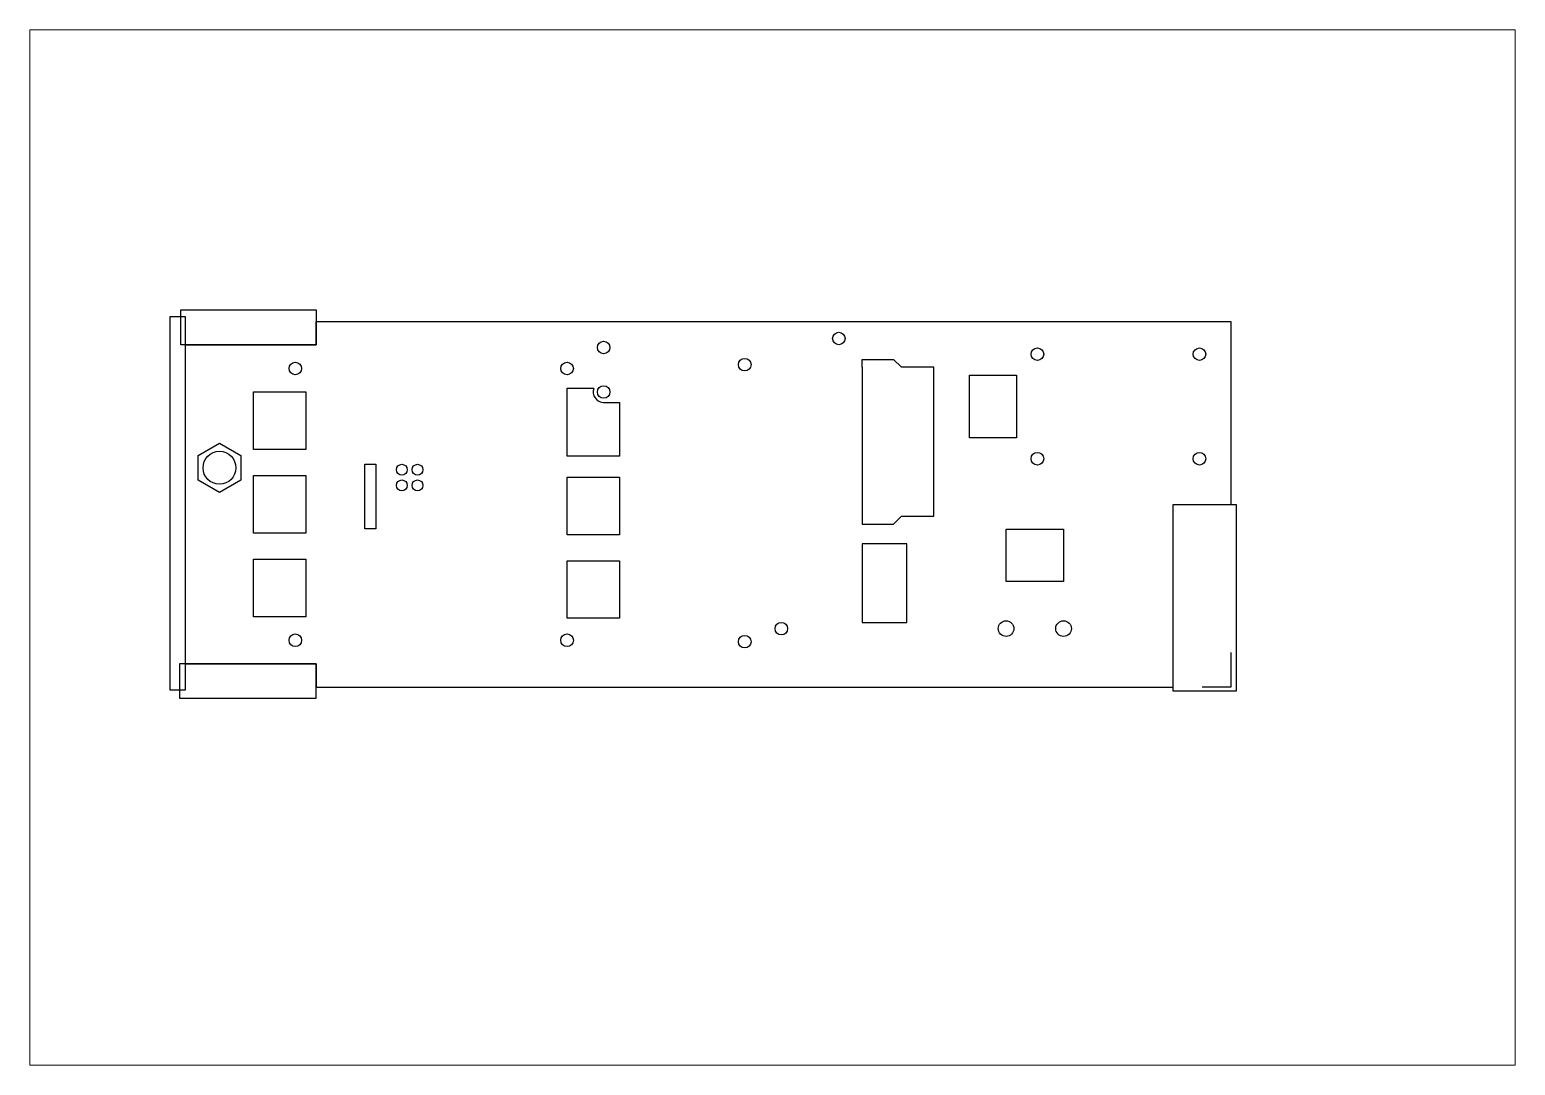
# Paper-space layout 'Layout1' of a CAD drawing. Header units: millimetres. Extents: x 1 to 285, y 1 to 199.
# The model-space entities are those that its viewports show. They can reach past a viewport. Long polylines and large blocks are cut down to what shows.
import ezdxf

# ---------------------------------------------------------------- set-up
doc = ezdxf.new("R2010")
doc.units = ezdxf.units.MM
for name, color, linetype in [('frezen', 6, 'Continuous'), ('frezen2', 3, 'Continuous'), ('Frezen3', 6, 'Continuous')]:
    doc.layers.add(name, color=color, linetype=linetype)

msp = doc.modelspace()

# ---------------------------------------------------------------- linework, layer by layer
for p, q in [((614.76, 517.04), (614.76, 521.54)), ((614.76, 521.54), (789.76, 521.54)), ((789.76, 521.54), (789.76, 486.54)), ((589.76, 517.04), (614.76, 517.04)), ((589.76, 456.04), (589.76, 517.04)), ((778.76, 451.54), (778.76, 486.54)), ((778.76, 486.54), (789.76, 486.54)), ((789.76, 458.22), (789.76, 451.54)), ((589.76, 456.04), (614.76, 456.04)), ((614.76, 456.04), (614.76, 451.54)), ((614.76, 451.54), (778.76, 451.54)), ((789.76, 451.54), (784.26, 451.54))]:
    msp.add_line(p, q)
at = {"layer": 'frezen'}
for p, q in [((719.26, 514.27), (725.24, 514.27)), ((719.26, 512.77), (719.26, 514.27)), ((726.76, 512.77), (725.24, 514.27)), ((669.76, 506.04), (672.77, 506.04)), ((778.76, 486.54), (790.76, 486.54)), ((778.76, 450.77), (778.76, 486.54)), ((790.76, 486.54), (790.76, 450.77)), ((719.26, 484.27), (719.26, 482.77)), ((726.76, 484.27), (725.24, 482.77)), ((719.26, 482.77), (725.24, 482.77)), ((790.76, 450.77), (778.76, 450.77))]:
    msp.add_line(p, q, dxfattribs=at)
for points in [[(588.84, 523.75), (614.76, 523.75), (614.76, 517.04), (588.84, 517.04)], [(586.76, 451.04), (589.76, 451.04), (589.76, 522.39), (586.76, 522.39)], [(739.75, 499.27), (739.75, 511.27), (748.75, 511.27), (748.75, 499.27)], [(602.76, 497.04), (602.76, 508.04), (612.76, 508.04), (612.76, 497.04)], [(602.76, 481.04), (602.76, 492.04), (612.76, 492.04), (612.76, 481.04)], [(662.77, 480.74), (662.77, 491.74), (672.77, 491.74), (672.77, 480.74)], [(746.76, 481.77), (757.76, 481.77), (757.76, 471.77), (746.76, 471.77)], [(719.26, 478.97), (719.26, 463.97), (727.76, 463.97), (727.76, 478.97)], [(602.76, 465.04), (602.76, 476.04), (612.76, 476.04), (612.76, 465.04)], [(662.77, 464.74), (662.77, 475.74), (672.77, 475.74), (672.77, 464.74)], [(588.59, 449.46), (614.76, 449.46), (614.76, 456.04), (588.59, 456.04)]]:
    msp.add_lwpolyline(points, close=True, dxfattribs=at)
for points in [[(719.26, 512.77), (719.26, 484.27)], [(726.76, 484.27), (732.96, 484.27), (732.96, 512.77), (726.76, 512.77)], [(672.77, 506.04), (672.77, 495.74), (662.77, 495.74), (662.77, 508.74), (667.89, 508.74)]]:
    msp.add_lwpolyline(points, dxfattribs=at)
for centre, radius in [((669.76, 516.54), 1.2), ((714.76, 518.27), 1.2), ((696.76, 513.27), 1.2), ((752.76, 515.27), 1.2), ((783.76, 515.27), 1.2), ((610.77, 512.54), 1.2), ((662.77, 512.54), 1.2), ((669.76, 508.04), 1.2), ((596.26, 493.54), 3.15), ((752.76, 495.27), 1.2), ((783.76, 495.27), 1.2), ((703.76, 462.77), 1.2), ((746.76, 462.77), 1.5), ((757.76, 462.77), 1.5), ((610.77, 460.54), 1.2), ((662.77, 460.54), 1.2), ((696.76, 460.27), 1.2)]:
    msp.add_circle(centre, radius, dxfattribs=at)
msp.add_arc((669.76, 508.04), 2, 159.5968, 270, dxfattribs=at)
at = {"layer": 'frezen2'}
for p, q in [((592.16, 495.9), (596.26, 498.27)), ((596.26, 498.27), (600.36, 495.9)), ((592.16, 491.17), (592.16, 495.9)), ((600.36, 495.9), (600.36, 491.17)), ((596.26, 488.8), (592.16, 491.17)), ((600.36, 491.17), (596.26, 488.8))]:
    msp.add_line(p, q, dxfattribs=at)
at = {"layer": 'Frezen3'}
for p, q in [((624.1, 481.86), (624.1, 494.21)), ((624.1, 494.21), (626.2, 494.21)), ((626.2, 494.21), (626.2, 481.86)), ((626.2, 481.86), (624.1, 481.86))]:
    msp.add_line(p, q, dxfattribs=at)
for centre in [(631.15, 493.16), (634.15, 493.16), (631.15, 490.16), (634.15, 490.16)]:
    msp.add_circle(centre, 1.05, dxfattribs=at)

psp = doc.layouts.get("Layout1")

# ---------------------------------------------------------------- viewports
at = {"layer": 'frezen'}
psp.add_viewport(center=(143.19, 99.57), size=(284.24, 198.1197), view_center_point=(702.07, 478.29), view_height=198.1197, dxfattribs=at)

doc.saveas('drawing.dxf')
